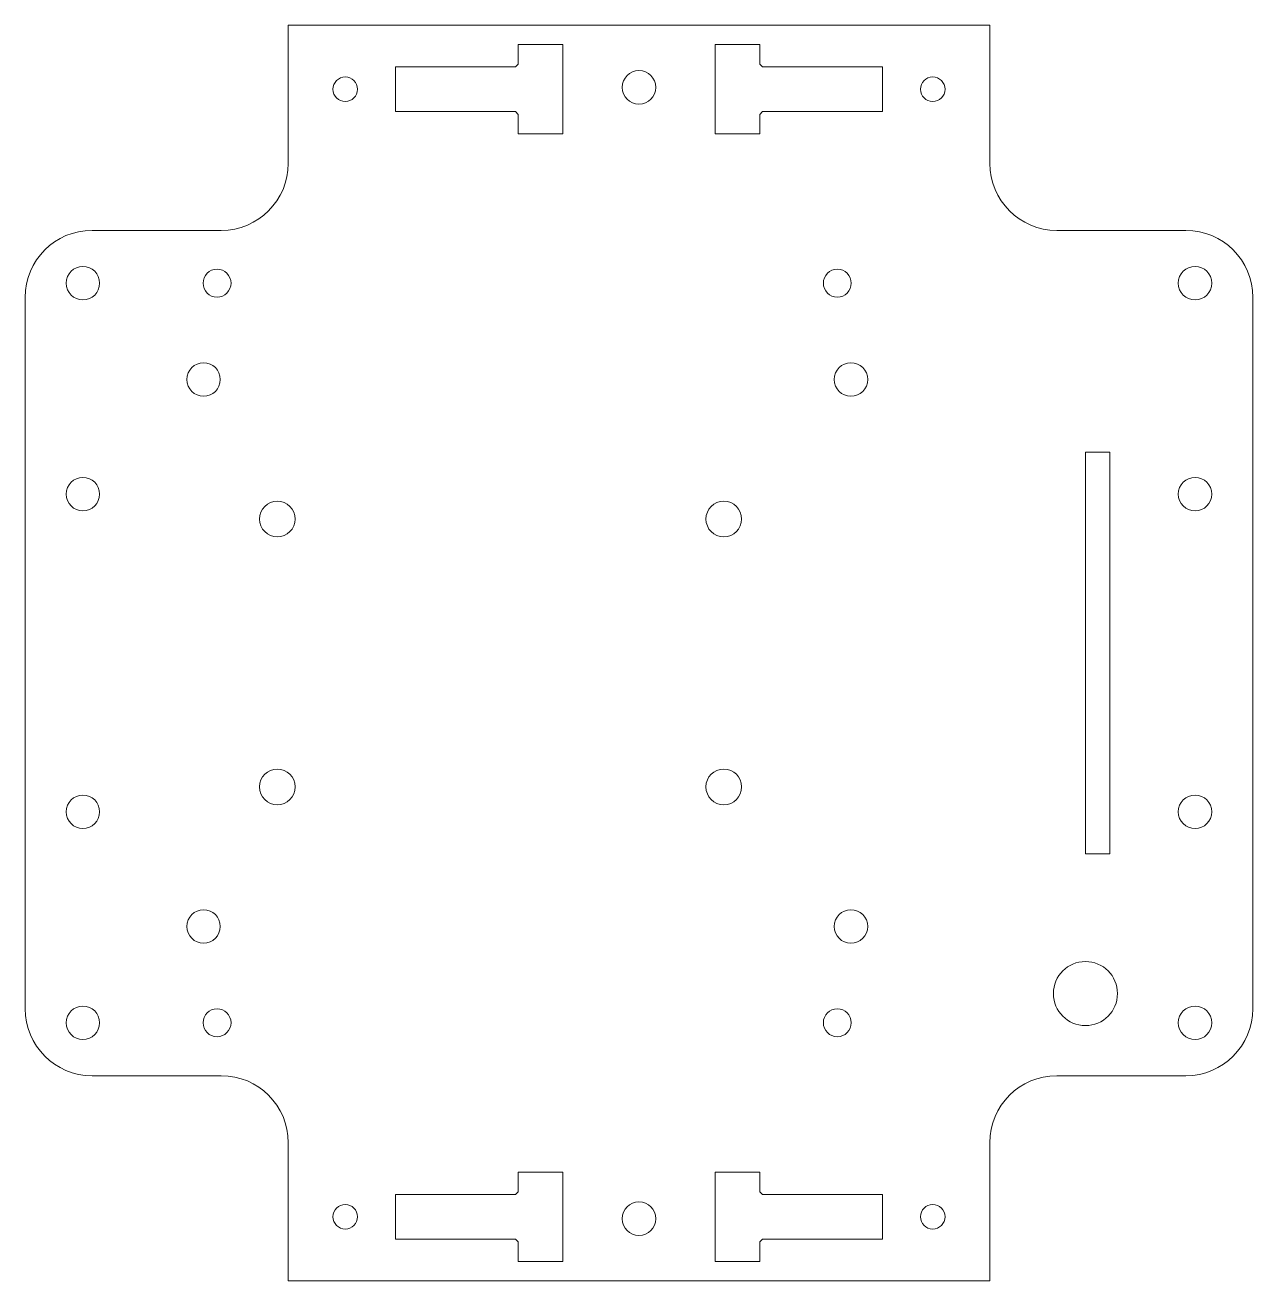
# Model space of a CAD drawing. Header units: millimetres. Extents: x 16 to 126, y -25 to 88.
import ezdxf

# ---------------------------------------------------------------- set-up
doc = ezdxf.new("R2010")
doc.units = ezdxf.units.MM

msp = doc.modelspace()

# ---------------------------------------------------------------- linework, layer by layer
at = {"color": 7, "linetype": 'Continuous', "lineweight": 15}
for p, q in [((102.11, 87.9), (39.26, 87.9)), ((39.26, 87.9), (39.26, 75.51)), ((102.11, 75.51), (102.11, 87.9)), ((59.86, 84.4), (59.86, 86.15)), ((59.86, 86.15), (63.86, 86.15)), ((63.86, 86.15), (63.86, 78.15)), ((77.5, 86.15), (77.5, 78.15)), ((81.5, 86.15), (77.5, 86.15)), ((81.5, 84.4), (81.5, 86.15)), ((59.86, 84.4), (59.61, 84.15)), ((81.75, 84.15), (81.5, 84.4)), ((48.86, 84.15), (48.86, 83.93)), ((59.61, 84.15), (48.86, 84.15)), ((48.86, 80.15), (48.86, 83.9)), ((92.5, 84.15), (81.75, 84.15)), ((92.5, 80.15), (92.5, 84.15)), ((48.86, 80.15), (59.61, 80.15)), ((59.61, 80.15), (59.86, 79.9)), ((59.86, 78.15), (59.86, 79.9)), ((81.5, 79.9), (81.75, 80.15)), ((81.5, 78.15), (81.5, 79.9)), ((81.75, 80.15), (92.5, 80.15)), ((63.86, 78.15), (59.86, 78.15)), ((77.5, 78.15), (81.5, 78.15)), ((33.26, 69.51), (21.68, 69.51)), ((119.68, 69.51), (108.11, 69.51)), ((15.68, 63.51), (15.68, -0.22)), ((125.68, -0.22), (125.68, 63.51)), ((110.68, 49.65), (112.88, 49.65)), ((110.68, 13.65), (110.68, 49.65)), ((112.88, 49.65), (112.88, 13.65)), ((112.88, 13.65), (110.68, 13.65)), ((21.68, -6.22), (33.26, -6.22)), ((108.11, -6.22), (119.68, -6.22)), ((39.26, -12.22), (39.26, -24.6)), ((102.11, -24.6), (102.11, -12.22)), ((59.86, -16.61), (59.86, -14.86)), ((59.86, -14.86), (63.86, -14.86)), ((63.86, -14.86), (63.86, -22.86)), ((77.5, -14.86), (77.5, -22.86)), ((81.5, -14.86), (77.5, -14.86)), ((81.5, -16.61), (81.5, -14.86)), ((48.86, -20.86), (48.86, -16.86)), ((59.61, -16.86), (48.86, -16.86)), ((59.86, -16.61), (59.61, -16.86)), ((81.75, -16.86), (81.5, -16.61)), ((92.5, -16.86), (81.75, -16.86)), ((92.5, -20.86), (92.5, -16.86)), ((48.86, -20.86), (59.61, -20.86)), ((59.61, -20.86), (59.86, -21.11)), ((59.86, -22.86), (59.86, -21.11)), ((81.5, -21.11), (81.75, -20.86)), ((81.5, -22.86), (81.5, -21.11)), ((81.75, -20.86), (92.5, -20.86)), ((63.86, -22.86), (59.86, -22.86)), ((77.5, -22.86), (81.5, -22.86)), ((39.26, -24.6), (102.11, -24.6))]:
    msp.add_line(p, q, dxfattribs=at)
for centre, radius in [((44.36, 82.15), 1.1), ((70.68, 82.32), 1.5), ((97, 82.15), 1.1), ((20.86, 64.78), 1.5), ((32.88, 64.78), 1.25), ((88.45, 64.78), 1.25), ((120.5, 64.78), 1.5), ((31.67, 56.15), 1.5), ((89.67, 56.15), 1.5), ((20.86, 45.88), 1.5), ((120.5, 45.88), 1.5), ((38.28, 43.65), 1.6), ((78.28, 43.65), 1.6), ((38.28, 19.65), 1.6), ((78.28, 19.65), 1.6), ((20.86, 17.42), 1.5), ((120.5, 17.42), 1.5), ((31.67, 7.15), 1.5), ((89.67, 7.15), 1.5), ((110.68, 1.14), 2.87), ((20.86, -1.48), 1.5), ((120.5, -1.48), 1.5), ((32.88, -1.48), 1.25), ((88.45, -1.48), 1.25), ((44.36, -18.86), 1.1), ((70.68, -19.03), 1.5), ((97, -18.86), 1.1)]:
    msp.add_circle(centre, radius, dxfattribs=at)
for centre, radius, start, end in [((49.11, 83.9), 0.25, 174.1319, 180), ((33.26, 75.51), 6, 270, 0), ((108.11, 75.51), 6, 180, 270), ((21.68, 63.51), 6, 90, 180), ((119.68, 63.51), 6, 0, 90), ((21.68, -0.22), 6, 180, 270), ((119.68, -0.22), 6, 270, 0), ((33.26, -12.22), 6, 0, 90), ((108.11, -12.22), 6, 90, 180)]:
    msp.add_arc(centre, radius, start, end, dxfattribs=at)

doc.saveas('drawing.dxf')
